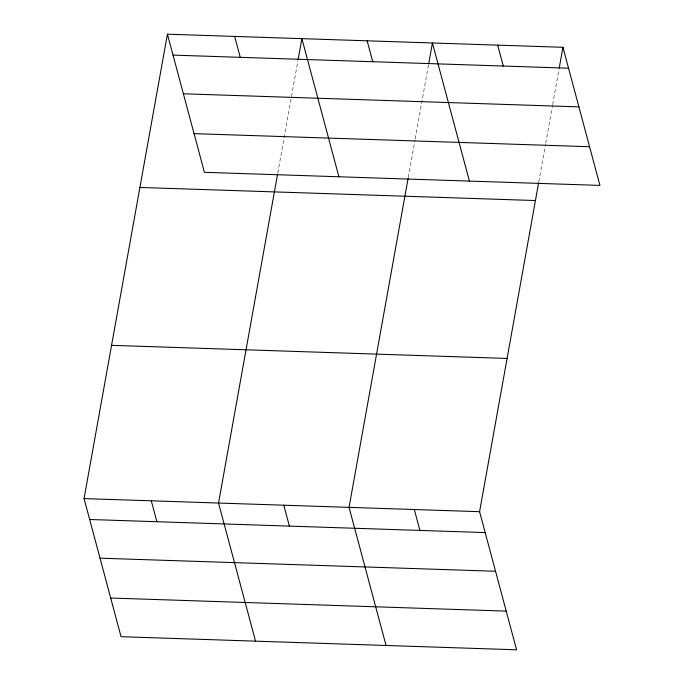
<?xml version="1.0" encoding="UTF-8"?>
<svg xmlns="http://www.w3.org/2000/svg" width="684" height="684" viewBox="0 0 684 684"><rect width="100%" height="100%" fill="white"/><g stroke="black" fill="none" stroke-linecap="round" stroke-linejoin="round"><path stroke-width="0.51" stroke-dasharray="3.42 2.56" d="M277.755 173.137L297.967 60.543M408.28 177.455L415.017 139.929M415.197 138.886L428.492 64.869M538.804 181.782L545.541 144.247M545.721 143.204L552.458 105.678M552.646 104.635L559.008 69.187"/><path stroke-width="1.03" d="M538.616 182.825L479.578 511.683L516.582 649.8L121.059 636.701L84.055 498.593L167.418 34.2L562.941 47.299L599.945 185.407L204.422 172.317L167.418 34.2M277.567 174.181L218.529 503.048L255.534 641.156M298.147 59.499L301.892 38.655L338.905 176.763M408.091 178.498L349.054 507.366L386.058 645.482M428.671 63.826L432.416 42.972L469.421 181.089M559.196 68.144L562.941 47.299M173.018 55.105L568.541 68.203M183.38 93.785L578.903 106.875M194.059 133.637L589.582 146.727M139.904 187.45L535.435 200.54M111.56 345.343L507.092 358.442M84.055 498.593L479.578 511.683M89.655 519.498L485.178 532.588M100.018 558.178L495.541 571.268M110.697 598.03L506.22 611.12M497.678 45.135L503.279 66.04M367.154 40.809L372.754 61.722M414.316 509.529L419.916 530.433M234.655 36.423L240.255 57.328M283.792 505.202L289.392 526.107M151.292 500.816L156.892 521.721"/></g></svg>
